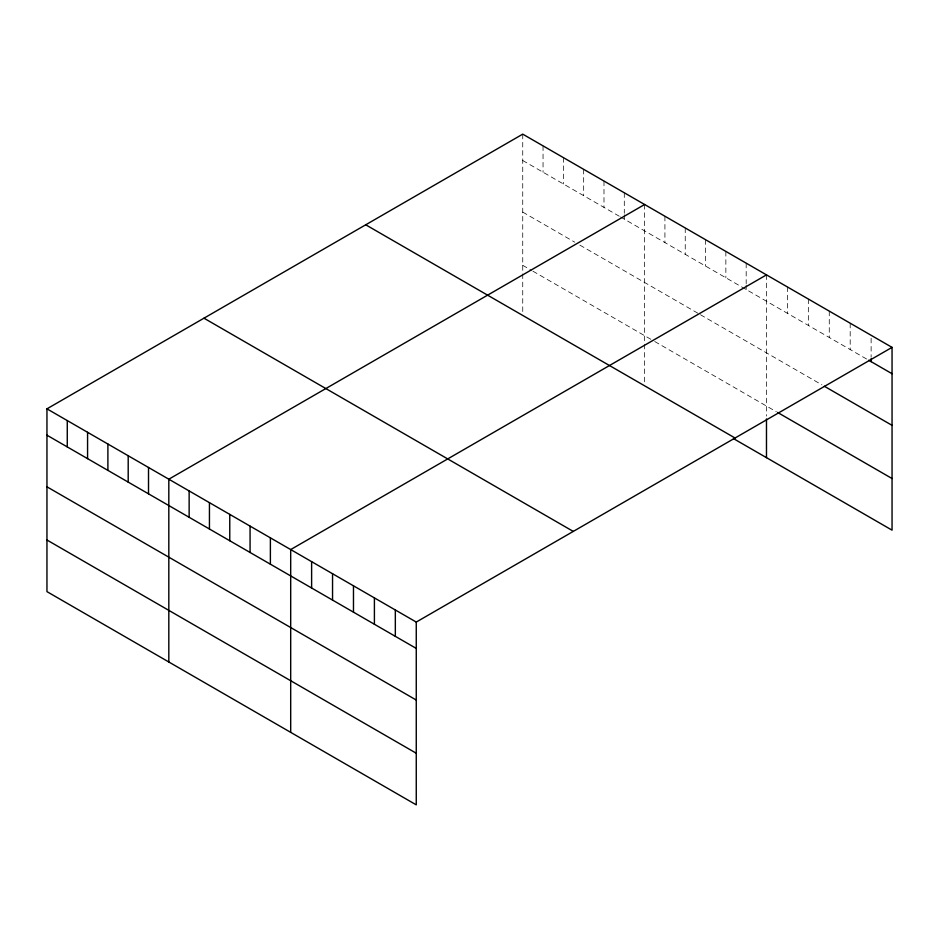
<?xml version="1.0" encoding="UTF-8"?>
<svg xmlns="http://www.w3.org/2000/svg" width="939" height="939" viewBox="0 0 939 939"><rect width="100%" height="100%" fill="white"/><g stroke="black" fill="none" stroke-linecap="round" stroke-linejoin="round"><path stroke-width="0.7" stroke-dasharray="4.7 3.52" d="M522.741 134.148L522.741 272.486M522.741 160.499L619.224 216.205M620.491 216.944L867.425 359.508M522.741 212.12L574.785 242.18M579.868 245.102L699.203 314.002M700.471 314.741L821.883 384.837M522.741 265.314L531.627 270.444M532.894 271.171L653.497 340.81M654.765 341.538L776.33 411.728M871.122 338.216L871.122 357.254M850.194 323.204L850.194 349.554M829.266 311.126L829.266 337.477M808.338 299.048L808.338 325.387M787.41 286.958L787.41 313.309M766.482 274.881L766.482 416.071M746.176 263.155L746.176 283.648M746.176 285.104L746.176 289.505M725.859 251.429L725.859 277.768M705.553 239.691L705.553 266.042M685.235 227.966L685.235 254.316M664.918 216.24L664.918 242.591M644.612 204.514L644.612 342.841M644.612 344.273L644.612 384.427M624.294 192.788L624.294 213.282M624.294 214.749L624.294 219.139M603.988 181.063L603.988 207.413M583.671 169.337L583.671 195.688M563.365 157.611L563.365 183.962M543.047 145.885L543.047 172.224M522.741 273.918L522.741 314.06"/><path stroke-width="1.41" d="M892.05 347.371L416.259 622.064L416.259 804.852L46.95 591.629L46.95 408.841L522.741 134.148L892.05 347.371L892.05 530.159L733.476 438.607M644.612 204.514L168.82 479.207L168.82 661.995M766.482 274.881L290.691 549.573L290.691 732.35M868.657 360.224L892.05 373.722M824.348 386.258L892.05 425.344M777.562 412.432L892.05 478.526M365.729 224.797L735.037 438.02M203.963 318.192L573.271 531.415M46.95 408.841L416.259 622.064M46.95 435.191L416.259 648.415M46.95 486.813L416.259 700.036M46.95 540.007L416.259 753.231M871.122 358.71L871.122 361.644M766.482 418.947L766.482 457.657M395.331 609.986L395.331 636.337M374.403 597.897L374.403 624.247M353.475 585.819L353.475 612.169M332.547 573.741L332.547 600.091M311.619 561.651L311.619 588.002M270.385 537.847L270.385 564.198M250.067 526.122L250.067 552.472M229.762 514.396L229.762 540.735M209.444 502.658L209.444 529.009M189.138 490.933L189.138 517.283M148.515 467.481L148.515 493.832M128.197 455.755L128.197 482.106M107.891 444.03L107.891 470.38M87.573 432.304L87.573 458.655M67.268 420.578L67.268 446.917"/></g></svg>
